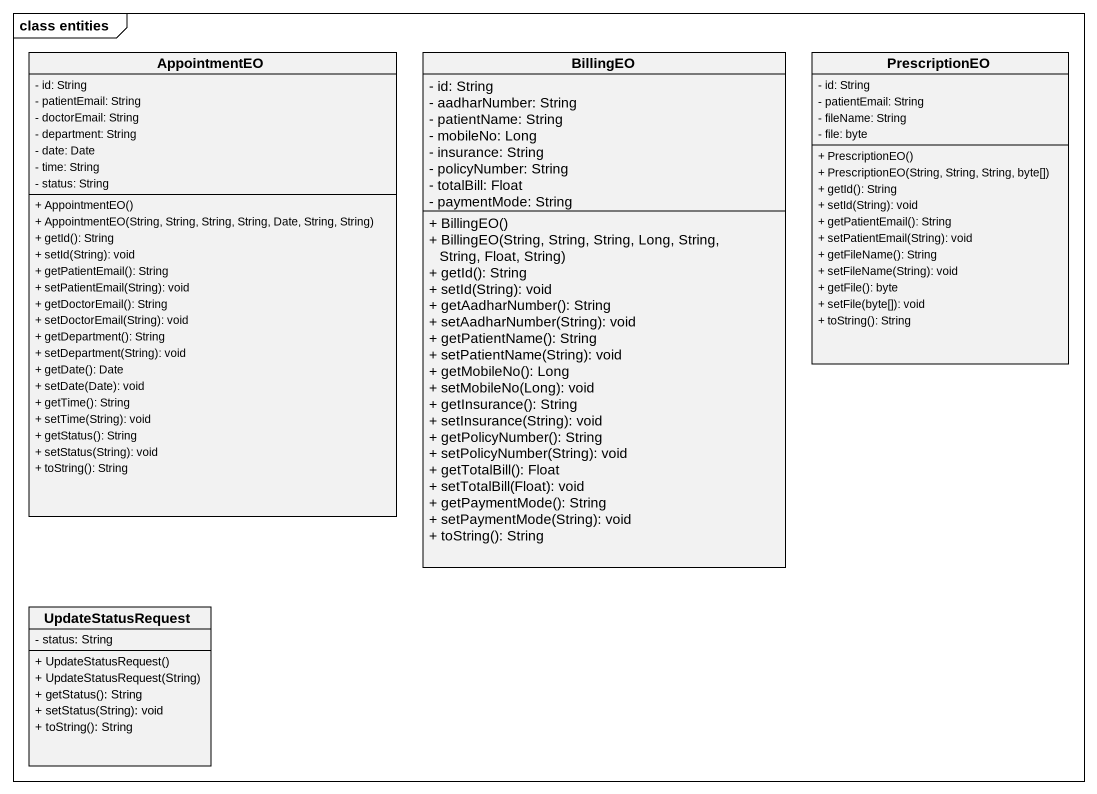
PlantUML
@startuml
mainframe class entities
hide circle
hide empty members
skinparam classAttributeIconSize 0
class AppointmentEO {
  - id: String
  - patientEmail: String
  - doctorEmail: String
  - department: String
  - date: Date
  - time: String
  - status: String
  + AppointmentEO()
  + AppointmentEO(String, String, String, String, Date, String, String)
  + getId(): String
  + setId(String): void
  + getPatientEmail(): String
  + setPatientEmail(String): void
  + getDoctorEmail(): String
  + setDoctorEmail(String): void
  + getDepartment(): String
  + setDepartment(String): void
  + getDate(): Date
  + setDate(Date): void
  + getTime(): String
  + setTime(String): void
  + getStatus(): String
  + setStatus(String): void
  + toString(): String
}
class BillingEO {
  - id: String
  - aadharNumber: String
  - patientName: String
  - mobileNo: Long
  - insurance: String
  - policyNumber: String
  - totalBill: Float
  - paymentMode: String
  + BillingEO()
  + BillingEO(String, String, String, Long, String, String, Float, String)
  + getId(): String
  + setId(String): void
  + getAadharNumber(): String
  + setAadharNumber(String): void
  + getPatientName(): String
  + setPatientName(String): void
  + getMobileNo(): Long
  + setMobileNo(Long): void
  + getInsurance(): String
  + setInsurance(String): void
  + getPolicyNumber(): String
  + setPolicyNumber(String): void
  + getTotalBill(): Float
  + setTotalBill(Float): void
  + getPaymentMode(): String
  + setPaymentMode(String): void
  + toString(): String
}
class PrescriptionEO {
  - id: String
  - patientEmail: String
  - fileName: String
  - file: byte
  + PrescriptionEO()
  + PrescriptionEO(String, String, String, byte[])
  + getId(): String
  + setId(String): void
  + getPatientEmail(): String
  + setPatientEmail(String): void
  + getFileName(): String
  + setFileName(String): void
  + getFile(): byte
  + setFile(byte[]): void
  + toString(): String
}
class UpdateStatusRequest {
  - status: String
  + UpdateStatusRequest()
  + UpdateStatusRequest(String)
  + getStatus(): String
  + setStatus(String): void
  + toString(): String
}
@enduml
